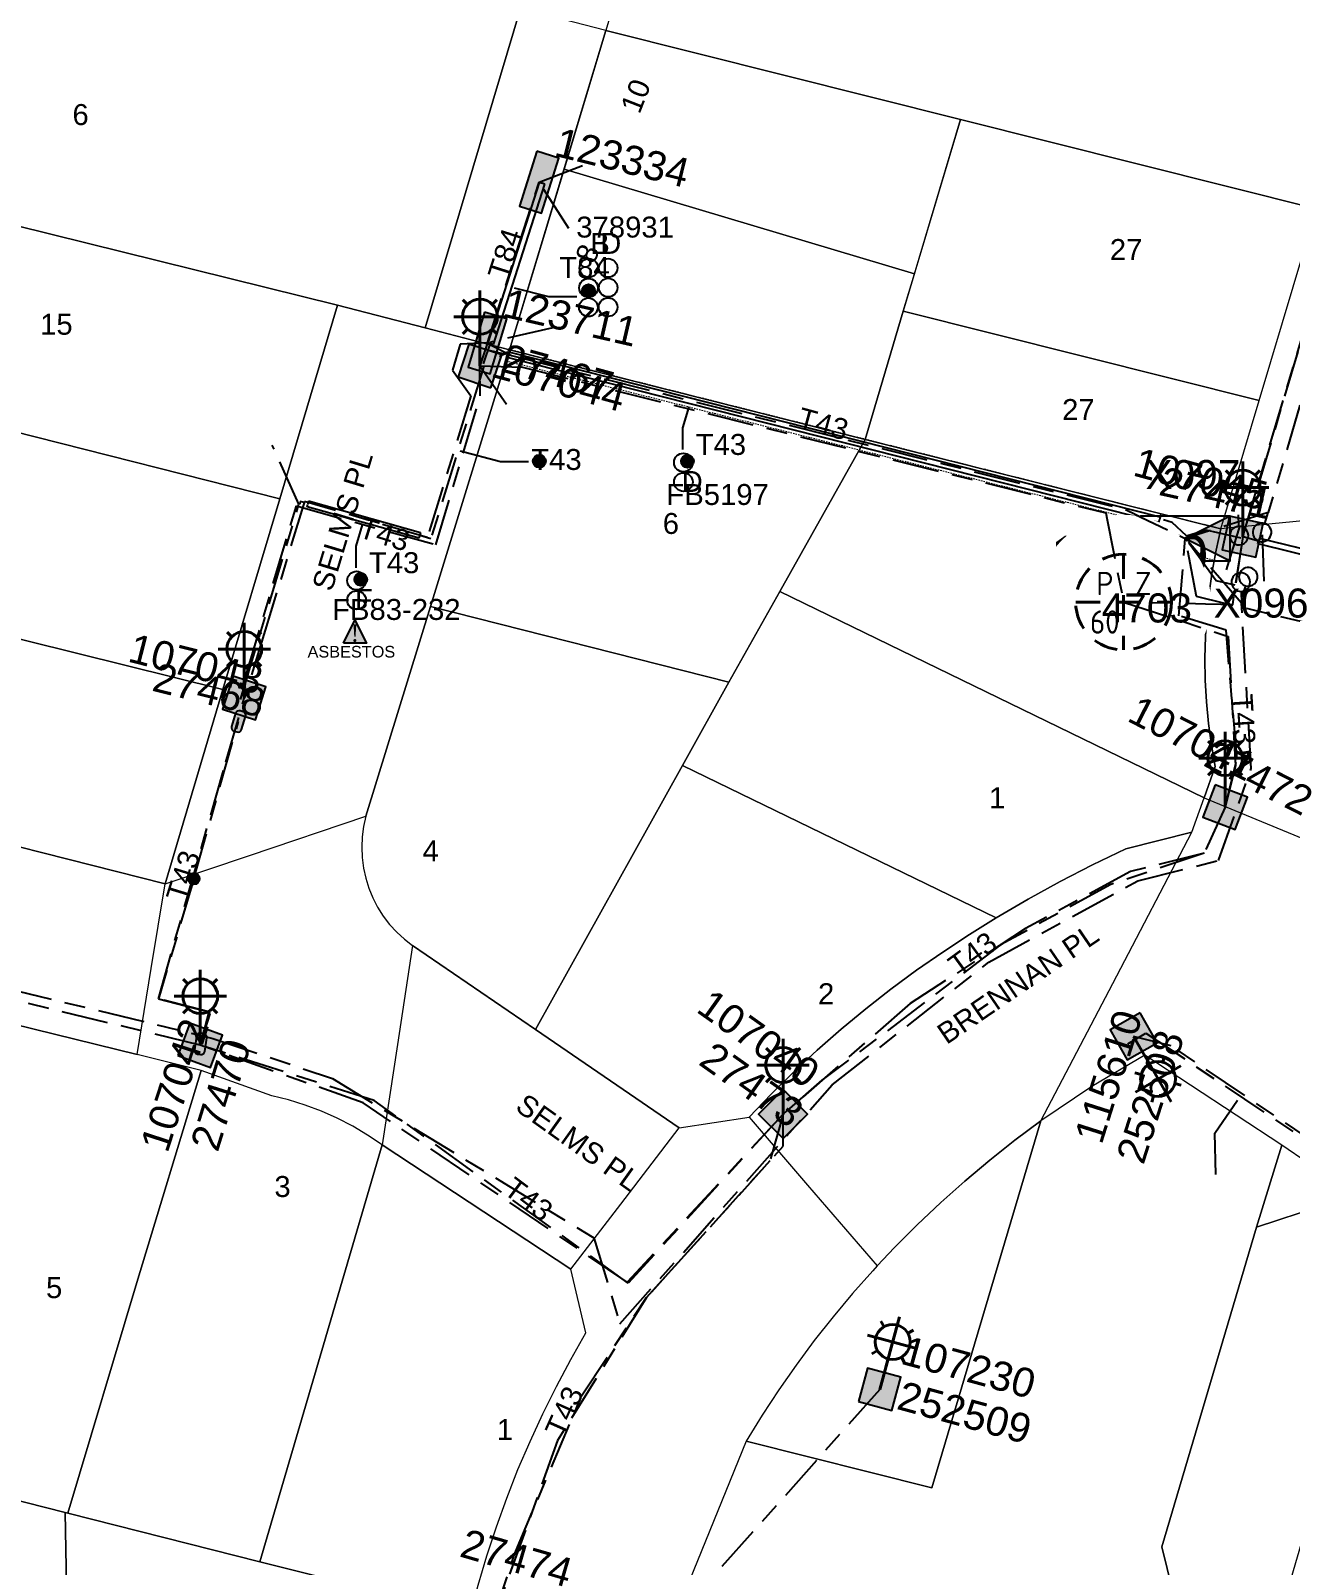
# Model space of a CAD drawing. Header units: metres. Extents: x 300457 to 302353, y 6232868 to 6234686.
# Drawn here: x 301670.9 to 301779.1, y 6233308.8 to 6233440.7 of the extents above; entities that cross this region are included whole.
import ezdxf
from ezdxf.enums import TextEntityAlignment as Align

# ---------------------------------------------------------------- set-up
doc = ezdxf.new("R2010")
doc.units = ezdxf.units.M
for name, pattern in [('Cable Exist UG', [8.2, 4, -1.2, 1.8, -1.2]), ('Dash', [5, 3, -2]), ('HIDDEN', [0.375, 0.25, -0.125]), ('HIDDEN2', [0.1875, 0.125, -0.0625])]:
    doc.linetypes.add(name, pattern=pattern)
doc.layers.get('0').update_dxf_attribs({"color": 6})
for name, color, linetype, lineweight in [('Cadastre Buildings_SP_EXT', 9, 'Continuous', 5), ('Cadastre Land Parcels_SP_EXT', 9, 'Continuous', 5), ('Cadastre Other Property_SP_EXT', 9, 'HIDDEN', 5), ('Cadastre Roads_SP_EXT', 9, 'Continuous', 5)]:
    doc.layers.add(name, color=color, linetype=linetype, lineweight=lineweight)
for name, color, linetype in [('Duct_SP_EXT', 7, 'Continuous'), ('Equip_HV_EXT', 7, 'Continuous'), ('Equip_SL_EXT', 7, 'Continuous'), ('Equip_SP_SL_EXT', 7, 'Continuous'), ('Mains_HV_EXT', 7, 'Continuous'), ('Mains_LV_EXT', 7, 'Continuous'), ('Mains_LV_SL_EXT', 7, 'Continuous'), ('Mains_SL_EXT', 7, 'Continuous'), ('Sub_SP_EXT', 7, 'Continuous'), ('SupportsUG_SP_LV_EXT', 7, 'Continuous'), ('SupportsUG_SP_LV_SL_EXT', 7, 'Continuous'), ('Trench_SP_EXT', 7, 'Continuous')]:
    doc.layers.add(name, color=color, linetype=linetype)
doc.styles.add('COLUMN_LABEL', font='arial.ttf')
doc.styles.add('iecARIAL', font='arial.ttf', dxfattribs={"height": 2})
doc.styles.add('iecNAME', font='times.ttf')
doc.styles.add('IESYMBOL1', font='isocp.shx')
doc.styles.add('POLE_LABEL', font='arial.ttf')
doc.styles.add('SLCP_LABEL', font='arial.ttf', dxfattribs={"height": 3.5})
doc.styles.get("Standard").update_dxf_attribs({"font": 'arial.ttf'})
doc.styles.add('SWITCH_LABEL', font='arial.ttf', dxfattribs={"height": 2.5})

# ---------------------------------------------------------------- blocks, each defined once
blk = doc.blocks.new('SUB_PADMOUNT_EXT')
for points in [[(0, 0), (-3.84, 1.92), (-3.84, -1.92)], [(0, 0), (3.84, 1.92), (3.84, -1.92)]]:
    blk.add_hatch(color=256).paths.add_polyline_path(points)
for p, q in [((3.84, 1.92), (-3.84, -1.92)), ((-3.84, 1.92), (3.84, -1.92))]:
    blk.add_line(p, q)
blk.add_lwpolyline([(-3.84, -1.92), (3.84, -1.92), (3.84, 1.92), (-3.84, 1.92)], close=True)
for tag, height, flags, p in [('ASSET_NUM', 3.5, 8, (2, 2)), ('STREET_CODE', 0.2, 9, (1.5, 0)), ('CONSTRUCTED_VOLTAGE', 0.2, 9, (1.5, -0.2)), ('OPERATING_VOLTAGE', 0.2, 9, (1.5, -0.6)), ('ORIENTATION', 0.2, 9, (1.5, -0.8)), ('OWNED_BY', 0.2, 9, (1.5, -1)), ('OPERATED_BY', 0.2, 9, (1.5, -1.2)), ('NO_PHASES', 0.2, 9, (1.5, -0.4)), ('MAINTAINED_BY', 0.2, 9, (1.5, -1.4)), ('SECONDARY_VOLTAGE', 0.2, 9, (1.5, -1.6)), ('STATE', 0.2, 9, (1.5, -1.8)), ('SUBSTATION_TYPE', 0.2, 9, (1.5, -2.2)), ('PARENT', 0.2, 9, (1.5, -2)), ('USAGE', 0.2, 9, (1.5, -2.4)), ('LEGEND', 0.2, 9, (1.5, -2.6)), ('STREETNAME', 0.2, 9, (1.5, -3)), ('SUBURB', 0.2, 9, (1.5, -3.2)), ('Z', 0.2, 1, (1.5, -3.6)), ('LOCATION', 0.2, 9, (1.5, -2.8)), ('NOTES', 0.2, 9, (1.5, -3.4))]:
    blk.add_attdef(tag, text='', height=height, dxfattribs=dict(flags=flags)).set_placement(p, align=Align.MIDDLE_LEFT)
blk = doc.blocks.new('COLUMN_EXT')
blk.add_hatch(color=256).paths.add_polyline_path([(-1.49, 1.48), (-1.49, -1.49), (1.48, -1.49), (1.48, 1.48)])
blk.add_lwpolyline([(-1.49, -1.49), (1.48, -1.49), (1.48, 1.48), (-1.49, 1.48)], close=True)
for tag, height, style, flags, p in [('ASSET_NUM', 2.5, 'COLUMN_LABEL', 8, (2, 2)), ('STRUCTURE_PLANT_NUMBER', 0.2, 'POLE_LABEL', 9, (1.81, 0.03)), ('STREET_CODE', 0.2, 'COLUMN_LABEL', 9, (1.81, -0.2))]:
    blk.add_attdef(tag, text='', height=height, dxfattribs=dict(style=style, flags=flags)).set_placement(p, align=Align.MIDDLE_LEFT)
at = {"flags": 9}
for tag, p in [('COLUMN_TYPE', (1.81, -0.4)), ('OWNED_BY', (1.81, -0.6)), ('STATE', (1.81, -0.8)), ('USAGE', (1.81, -1)), ('LEGEND', (1.81, -1.2)), ('LOCATION', (1.81, -1.4)), ('STREETNAME', (1.81, -1.6)), ('SUBURB', (1.81, -1.8)), ('NOTES', (1.81, -2))]:
    blk.add_attdef(tag, text='', height=0.2, dxfattribs=at).set_placement(p, align=Align.MIDDLE_LEFT)
at = {"flags": 1}
blk.add_attdef('Z', (1.81, -2.35), '', height=0.2, dxfattribs=at)
blk = doc.blocks.new('PILLAR_EXT')
blk.add_hatch(color=256).paths.add_polyline_path([(-2.475, 0.99), (-2.475, -0.99), (2.475, -0.99), (2.475, 0.99)])
blk.add_lwpolyline([(-2.475, -0.99), (2.475, -0.99), (2.475, 0.99), (-2.475, 0.99)], close=True)
at = {"style": 'iecARIAL', "flags": 8}
blk.add_attdef('ASSET_NUM', (1.5, 3.5), '', height=2.5, dxfattribs=at)
for tag, p, flags in [('OWNED_BY', (0, -0.2), 9), ('STATE', (0, -0.4), 9), ('SUPPORT_TYPE', (0, -0.6), 9), ('USAGE', (0, -0.8), 9), ('LEGEND', (0, -1), 9), ('LOCATION', (0, -1.2), 9), ('NOTES', (0, -1.4), 9), ('STREETNAME', (0, -1.8), 9), ('SUBURB', (0, -2), 1), ('PARENT', (0, -1.6), 9)]:
    blk.add_attdef(tag, p, '', height=0.2, dxfattribs=dict(flags=flags))
blk = doc.blocks.new('DUCT_EXT')
blk.add_circle((0, 0.8), 0.8)
at = {"flags": 1}
blk.add_attdef('Z', (0, 0), '', height=0.2, dxfattribs=at)
at = {"flags": 9}
for tag, p in [('DUCT_CODE', (0, 0)), ('XSECT_TYPE', (0, -0.2)), ('STATE', (0, -0.6)), ('FB_REFERENCE', (0, -0.4)), ('NOTES', (0, -0.8))]:
    blk.add_attdef(tag, text='', height=0.2, dxfattribs=at).set_placement(p, align=Align.MIDDLE_LEFT)
blk = doc.blocks.new('SL_LANTERN_EXT')
at = {"lineweight": 40}
for p, q in [((-1.46, 5.68), (-1.06, 5.28)), ((0, 1.97), (0, 6.47)), ((1.46, 5.68), (1.06, 5.28)), ((-2.25, 4.22), (2.25, 4.22)), ((-1.46, 2.76), (-1.06, 3.16)), ((0, 0), (0, 2.72)), ((1.46, 2.76), (1.06, 3.16))]:
    blk.add_line(p, q, dxfattribs=at)
blk.add_circle((0, 4.22), 1.5, dxfattribs=at)
at = {"style": 'iecARIAL', "flags": 8}
blk.add_attdef('ASSET_NUM', (1.5, 1.5), '', height=2.5, dxfattribs=at)
for tag, p, height, flags in [('CONSTRUCTED_VOLTAGE', (0.98, -0.65), 0.2, 9), ('CONTROL_TYPE', (0.98, -0.85), 0.2, 9), ('LANTERN_PURPOSE', (0.98, -1.05), 0.2, 9), ('LANTERN_TYPE', (0.98, -1.25), 0.2, 9), ('NO_PHASES', (0.98, -1.45), 0.2, 9), ('LNUMBER', (2.18, -3.25), 2.5, 8), ('OPERATING_VOLTAGE', (0.98, -1.65), 0.2, 9), ('ORIENTATION', (0.98, -1.85), 0.2, 9), ('OWNED_BY', (0.98, -2.05), 0.2, 9), ('STATE', (0.98, -2.25), 0.2, 9), ('USAGE', (0.98, -2.45), 0.2, 9), ('CEXIST', (0.98, -2.65), 0.2, 9), ('CNEW', (0.98, -2.85), 0.2, 9), ('CNUMBER', (0.98, -3.05), 0.2, 9), ('CREMOVE', (0.98, -3.25), 0.2, 9), ('CREPLACE', (0.98, -3.45), 0.2, 9), ('LKINGHEIGHT', (0.98, -3.65), 0.2, 9), ('LBRACKET', (0.98, -3.85), 0.2, 9), ('LBRACKETVOCAB', (0.98, -4.05), 0.2, 9), ('LCATEGORY', (0.98, -4.25), 0.2, 9), ('LCHARGE1', (0.98, -4.45), 0.2, 9), ('LCHARGE1PERCENT', (0.98, -4.65), 0.2, 9), ('LCHARGE2', (0.98, -4.85), 0.2, 9), ('LCHARGE2PERCENT', (0.98, -5.05), 0.2, 9), ('LCHARGE3', (0.98, -5.25), 0.2, 9), ('LCHARGE3PERCENT', (0.98, -5.45), 0.2, 9), ('LEXIST', (0.98, -5.65), 0.2, 9), ('LLAMP', (0.98, -5.85), 0.2, 9), ('LLAMPVOCAB', (0.98, -6.05), 0.2, 9), ('LMAST', (0.98, -6.25), 0.2, 9), ('LMASTVOCAB', (0.98, -6.45), 0.2, 9), ('LNEW', (0.98, -6.65), 0.2, 9), ('LANTNUMBER', (0.98, -6.85), 0.2, 9), ('LOUTREACH', (0.98, -7.25), 0.2, 9), ('LOUTREACHVOCAB', (0.98, -7.45), 0.2, 9), ('LRATECODE', (0.98, -7.65), 0.2, 9), ('LREMOVE', (0.98, -7.85), 0.2, 9), ('LREPLACE', (0.98, -8.05), 0.2, 9), ('STREETNAME', (0.98, -9.25), 0.2, 9), ('LTYPE', (0.98, -8.25), 0.2, 9), ('LTYPEVOCAB', (0.98, -8.45), 0.2, 9), ('LEGEND', (0.98, -8.65), 0.2, 9), ('LOCATION', (0.98, -8.85), 0.2, 9), ('NOTES', (0.98, -9.05), 0.2, 9), ('SUBURB', (0.98, -9.45), 0.2, 1)]:
    blk.add_attdef(tag, p, '', height=height, dxfattribs=dict(flags=flags))
blk = doc.blocks.new('SL_STJ_EXT')
h = blk.add_hatch(color=256)
edge = h.paths.add_edge_path()
edge.add_ellipse((-0.59, 0.13), major_axis=(0.226, 0.226), ratio=1, start_angle=45, end_angle=135)
edge.add_line((-0.91, 0.13), (-0.91, -0.13))
edge.add_ellipse((-0.59, -0.13), major_axis=(0.226, 0.226), ratio=1, start_angle=135, end_angle=225)
edge.add_line((-0.59, -0.45), (0.59, -0.45))
edge.add_ellipse((0.59, -0.13), major_axis=(-0.226, 0.226), ratio=1, start_angle=135, end_angle=225)
edge.add_line((0.91, -0.13), (0.91, 0.13))
edge.add_ellipse((0.59, 0.13), major_axis=(-0.226, 0.226), ratio=1, start_angle=225, end_angle=315)
edge.add_line((0.59, 0.45), (-0.59, 0.45))
blk.add_lwpolyline([(-0.91, 0.13), (-0.91, -0.13, 0.414214), (-0.59, -0.45), (0.59, -0.45, 0.414214), (0.91, -0.13), (0.91, 0.13, 0.414214), (0.59, 0.45), (-0.59, 0.45, 0.414214)], format="xyb", close=True)
at = {"flags": 1}
blk.add_attdef('Z', (0, 0), '', height=0.2, dxfattribs=at)
at = {"flags": 9}
for tag, p in [('ORIENTATION', (0, 0)), ('USAGE', (0, -0.2)), ('LEGEND', (0, -0.4)), ('NOTES', (0, -0.6))]:
    blk.add_attdef(tag, text='', height=0.2, dxfattribs=at).set_placement(p, align=Align.MIDDLE_LEFT)
blk = doc.blocks.new('WARNING_FEATURE_EXT')
h = blk.add_hatch(color=2)
h.dxf.hatch_style = 1
h.paths.add_polyline_path([(0, 1.99), (-0.99, 0), (1, 0)])
at = {"color": 18, "true_color": 0x000000}
blk.add_lwpolyline([(-0.99, 0), (0, 1.99), (1, 0)], close=True, dxfattribs=at)
at = {"color": 18, "true_color": 0x000000, "insert": (0, 0.87), "char_height": 1.5, "attachment_point": 5, "line_spacing_factor": 1.5, "style": 'iecNAME'}
blk.add_mtext_dynamic_manual_height_columns('!', width=1.5, gutter_width=4, heights=[0], dxfattribs=at)
at = {"color": 2, "flags": 1}
for tag, p in [('STATE', (1.19, 2.01)), ('HAZMAT_ID', (1.19, 0.72))]:
    blk.add_attdef(tag, p, '', height=0.8, dxfattribs=at)
at = {"color": 2}
blk.add_attdef('WARNING_TYPE', text='', height=1, dxfattribs=at).set_placement((-4.07, -1.22), (4.88, -1.22), align=Align.ALIGNED)
at = {"color": 2, "flags": 1}
blk.add_attdef('WARNING_DESC', text='', height=0.8, dxfattribs=at).set_placement((1.19, -0.56), align=Align.MIDDLE_CENTER)
blk = doc.blocks.new('SWG_HOLEC_SU_EXT')
blk.add_line((1.8, -2), (5.8, -2))
for points in [[(1, 0), (0, 0)], [(6.6, 0), (7.6, 0)]]:
    blk.add_lwpolyline(points)
for points in [[(1.8, -0.8, 1), (1.8, 0.8, 1)], [(5.8, -0.8, 1), (5.8, 0.8, 1)]]:
    blk.add_lwpolyline(points, format="xyb", close=True)
at = {"style": 'SWITCH_LABEL', "flags": 8}
blk.add_attdef('ASSET_NUM', text='', height=2.5, rotation=179.9544, dxfattribs=at).set_placement((-2.4, 0), align=Align.MIDDLE_LEFT)
at = {"flags": 1}
blk.add_attdef('Z', (0, 0), '', height=0.2, dxfattribs=at)
at = {"flags": 9}
for tag, p in [('ACTUAL_STATUS', (0, -0.4)), ('CONSTRUCTED_VOLTAGE', (0, -0.6)), ('OPERATING_VOLTAGE', (0, -1)), ('ORIENTATION', (0, -1.2)), ('OWNED_BY', (0, -1.4)), ('NO_PHASES', (0, -0.8)), ('STATE', (0, -1.8)), ('SWITCH_TYPE', (0, -2)), ('STREETNAME', (0, -2.6)), ('PARENT', (0, -1.6)), ('USAGE', (0, -2.2)), ('LOCATION', (0, -2.4)), ('SUBURB', (0, -2.8)), ('NOTES', (0, -3))]:
    blk.add_attdef(tag, text='', height=0.2, dxfattribs=at).set_placement(p, align=Align.MIDDLE_LEFT)
at = {"style": 'SWITCH_LABEL', "flags": 9}
blk.add_attdef('STREET_CODE', text='', height=0.2, dxfattribs=at).set_placement((0, -0.2), align=Align.MIDDLE_LEFT)
blk = doc.blocks.new('CABLE_LARGE_EXT')
h = blk.add_hatch(color=256)
edge = h.paths.add_edge_path()
edge.add_arc((0, 0.55), 0.55, 0, 360)
blk.add_circle((0, 0.55), 0.55)
at = {"flags": 1}
blk.add_attdef('Z', (0, 0), '', height=0.2, dxfattribs=at)
at = {"flags": 9}
for tag, p in [('COND_CODE', (0, 0)), ('STATE', (0, -0.4)), ('XSECT_SIZE', (0, -0.6)), ('FB_REFERENCE', (0, -0.2)), ('NOTES', (0, -0.8))]:
    blk.add_attdef(tag, text='', height=0.2, dxfattribs=at).set_placement(p, align=Align.MIDDLE_LEFT)
blk = doc.blocks.new('SLCP_ZELL_EXT')
blk.add_wipeout([(-0.24, 7.5), (-0.71, 7.47), (-1.17, 7.41), (-1.64, 7.32), (-2.09, 7.21), (-2.54, 7.06), (-2.98, 6.89), (-3.41, 6.69), (-3.82, 6.46), (-4.22, 6.21), (-4.6, 5.93), (-4.96, 5.63), (-5.31, 5.31), (-5.63, 4.96), (-5.93, 4.6), (-6.21, 4.22), (-6.46, 3.82), (-6.69, 3.41), (-6.89, 2.98), (-7.06, 2.54), (-7.21, 2.09), (-7.32, 1.64), (-7.41, 1.17), (-7.47, 0.71), (-7.5, 0.24), (-7.5, -0.24), (-7.47, -0.71), (-7.41, -1.17), (-7.32, -1.64), (-7.21, -2.09), (-7.06, -2.54), (-6.89, -2.98), (-6.69, -3.41), (-6.46, -3.82), (-6.21, -4.22), (-5.93, -4.6), (-5.63, -4.96), (-5.31, -5.31), (-4.96, -5.63), (-4.6, -5.93), (-4.22, -6.21), (-3.82, -6.46), (-3.41, -6.69), (-2.98, -6.89), (-2.54, -7.06), (-2.09, -7.21), (-1.64, -7.32), (-1.17, -7.41), (-0.71, -7.47), (-0.24, -7.5), (0.24, -7.5), (0.71, -7.47), (1.17, -7.41), (1.64, -7.32), (2.09, -7.21), (2.54, -7.06), (2.98, -6.89), (3.41, -6.69), (3.82, -6.46), (4.22, -6.21), (4.6, -5.93), (4.96, -5.63), (5.31, -5.31), (5.63, -4.96), (5.93, -4.6), (6.21, -4.22), (6.46, -3.82), (6.69, -3.41), (6.89, -2.98), (7.06, -2.54), (7.21, -2.09), (7.32, -1.64), (7.41, -1.17), (7.47, -0.71), (7.5, -0.24), (7.5, 0.24), (7.47, 0.71), (7.41, 1.17), (7.32, 1.64), (7.21, 2.09), (7.06, 2.54), (6.89, 2.98), (6.69, 3.41), (6.46, 3.82), (6.21, 4.22), (5.93, 4.6), (5.63, 4.96), (5.31, 5.31), (4.96, 5.63), (4.6, 5.93), (4.22, 6.21), (3.82, 6.46), (3.41, 6.69), (2.98, 6.89), (2.54, 7.06), (2.09, 7.21), (1.64, 7.32), (1.17, 7.41), (0.71, 7.47), (0.24, 7.5)])
at = {"linetype": 'Dash', "lineweight": 40, "ltscale": 0.7}
for p, q in [((0, 4.11), (0, -4.11)), ((-4.11, 0), (4.11, 0))]:
    blk.add_line(p, q, dxfattribs=at)
blk.add_circle((0, 0), 4.11, dxfattribs=at)
at = {"lineweight": 40, "style": 'IESYMBOL1'}
for s, p in [('P', (-1.6, 0)), ('Z', (1.7, 0)), ('60', (-1.61, -3.31))]:
    blk.add_text(s, height=2, dxfattribs=at).set_placement(p, align=Align.BOTTOM_CENTER)
at = {"style": 'SLCP_LABEL'}
for tag, height, flags, p in [('ASSET_NUM', 2.5, 8, (2, 2)), ('STREET_CODE', 0.2, 9, (0, -0.2))]:
    blk.add_attdef(tag, text='', height=height, dxfattribs=dict(at, flags=flags)).set_placement(p, align=Align.MIDDLE_LEFT)
at = {"flags": 1}
blk.add_attdef('Z', (0, 0), '', height=0.2, dxfattribs=at)
at = {"flags": 9}
for tag, p in [('CONSTRUCTED_VOLTAGE', (0, -0.4)), ('CONTROL_TYPE', (0, -0.6)), ('OPERATING_VOLTAGE', (0, -1)), ('ORIENTATION', (0, -1.2)), ('OWNED_BY', (0, -1.4)), ('NO_PHASES', (0, -0.8)), ('STATE', (0, -2)), ('USAGE', (0, -1.6)), ('LOCATION', (0, -1.8)), ('NOTES', (0, -2.2))]:
    blk.add_attdef(tag, text='', height=0.2, dxfattribs=at).set_placement(p, align=Align.MIDDLE_LEFT)
blk = doc.blocks.new('CONNECTOR_NODE_EXT')
h = blk.add_hatch(color=256)
edge = h.paths.add_edge_path()
edge.add_arc((0, 0), 0.5, 0, 360)
blk.add_circle((0, 0), 0.5)
at = {"flags": 1}
blk.add_attdef('Z', (0, 0), '', height=0.2, dxfattribs=at)
at = {"flags": 9}
for tag, p in [('CONNECTOR_TYPE', (0, 0)), ('CONSTRUCTED_VOLTAGE', (0, -0.2)), ('OPERATING_VOLTAGE', (0, -0.6)), ('ORIENTATION', (0, -0.8)), ('SUBTYPE', (0, -1)), ('NO_PHASES', (0, -0.4)), ('USAGE', (0, -1.2)), ('NOTES', (0, -1.4))]:
    blk.add_attdef(tag, text='', height=0.2, dxfattribs=at).set_placement(p, align=Align.MIDDLE_LEFT)

msp = doc.modelspace()

# ---------------------------------------------------------------- linework, layer by layer
at = {"layer": 'Cadastre Buildings_SP_EXT', "linetype": 'Continuous'}
msp.add_lwpolyline([(301789.56, 6233452.87), (301728.49, 6233468.19), (301720.3, 6233440.66), (301750.77, 6233433.02), (301781.35, 6233425.35), (301789.56, 6233452.87)], close=True, dxfattribs=at)
at = {"layer": 'Cadastre Land Parcels_SP_EXT', "linetype": 'Continuous'}
for points in [[(301712.96, 6233442.56), (301644.5, 6233459.78), (301636.3, 6233432.27), (301651.07, 6233428.51), (301697.25, 6233417.07), (301704.77, 6233415.12), (301712.96, 6233442.56)], [(301720.3, 6233440.66), (301712.96, 6233442.56), (301704.77, 6233415.12), (301712.03, 6233413.23), (301720.3, 6233440.66)], [(301750.77, 6233433.02), (301720.3, 6233440.66), (301716.71, 6233428.75), (301746.82, 6233419.76), (301750.77, 6233433.02)], [(301745.86, 6233416.56), (301776.43, 6233408.87), (301781.35, 6233425.35), (301750.77, 6233433.02), (301745.86, 6233416.56)], [(301745.86, 6233416.56), (301746.82, 6233419.76), (301716.71, 6233428.75), (301712.03, 6233413.23), (301742.58, 6233405.53), (301745.86, 6233416.56)], [(301697.25, 6233417.07), (301651.07, 6233428.51), (301646.16, 6233412.11), (301692.29, 6233400.44), (301697.25, 6233417.07)], [(301742.58, 6233405.53), (301773.14, 6233397.84), (301776.43, 6233408.87), (301745.86, 6233416.56), (301742.58, 6233405.53)], [(301742.58, 6233405.53), (301712.03, 6233413.23), (301705.23, 6233391.18), (301730.87, 6233384.68), (301735.24, 6233392.45), (301742.58, 6233405.53)], [(301692.29, 6233400.44), (301646.16, 6233412.11), (301641.21, 6233395.51), (301687.4, 6233384.04), (301692.29, 6233400.44)], [(301773.14, 6233397.84), (301742.58, 6233405.53), (301735.24, 6233392.45), (301771.71, 6233374.72), (301772.66, 6233377.42), (301772.33, 6233379.26), (301772.08, 6233381.12), (301771.9, 6233382.98), (301771.8, 6233384.85), (301771.77, 6233386.72), (301771.81, 6233388.59), (301771.93, 6233390.46), (301772.13, 6233392.32), (301772.4, 6233394.17), (301772.74, 6233396.01), (301773.14, 6233397.84)], [(301687.4, 6233384.04), (301641.21, 6233395.51), (301636.29, 6233379.04), (301682.43, 6233367.35), (301687.4, 6233384.04)], [(301771.71, 6233374.72), (301735.24, 6233392.45), (301730.87, 6233384.68), (301726.9, 6233377.5), (301753.85, 6233364.42), (301756.58, 6233366.01), (301759.33, 6233367.53), (301762.12, 6233368.97), (301764.97, 6233370.35), (301770.66, 6233371.78), (301771.71, 6233374.72)], [(301730.87, 6233384.68), (301705.23, 6233391.18), (301699.68, 6233373.16), (301699.49, 6233372.28), (301699.36, 6233371.39), (301699.32, 6233370.49), (301699.36, 6233369.59), (301699.48, 6233368.7), (301699.67, 6233367.82), (301699.94, 6233366.96), (301700.28, 6233366.13), (301700.69, 6233365.33), (301701.17, 6233364.57), (301701.72, 6233363.86), (301702.33, 6233363.19), (301702.99, 6233362.58), (301703.7, 6233362.03), (301714.25, 6233354.83), (301726.9, 6233377.5), (301730.87, 6233384.68)], [(301753.85, 6233364.42), (301726.9, 6233377.5), (301714.25, 6233354.83), (301726.61, 6233346.37), (301732.6, 6233347.29), (301734.5, 6233349.26), (301736.45, 6233351.18), (301738.46, 6233353.05), (301740.52, 6233354.85), (301742.63, 6233356.6), (301744.79, 6233358.29), (301746.99, 6233359.91), (301749.24, 6233361.48), (301751.54, 6233362.98), (301753.85, 6233364.42)], [(301685.54, 6233351.31), (301680.02, 6233352.67), (301667.54, 6233355.75), (301656.17, 6233317.81), (301660.41, 6233316.73), (301673.84, 6233313.32), (301674.07, 6233313.27), (301680, 6233333.09), (301685.54, 6233351.31)], [(301770.8, 6233299.31), (301768.07, 6233310.36), (301776.21, 6233337.83), (301778.37, 6233344.88), (301766.61, 6233352.61), (301762.05, 6233349.92), (301757.67, 6233346.97), (301748.3, 6233315.43), (301732.35, 6233319.44), (301724.68, 6233300.57), (301752.47, 6233293.56), (301755.29, 6233303.22), (301770.8, 6233299.31)], [(301701.07, 6233344.91), (301699.83, 6233345.75), (301698.55, 6233346.51), (301697.22, 6233347.19), (301695.86, 6233347.8), (301694.46, 6233348.32), (301693.04, 6233348.77), (301691.59, 6233349.13), (301685.54, 6233351.31), (301680, 6233333.09), (301674.07, 6233313.27), (301690.56, 6233309.09), (301701.07, 6233344.91)], [(301757.67, 6233346.97), (301755.45, 6233345.31), (301753.28, 6233343.59), (301751.15, 6233341.8), (301749.08, 6233339.96), (301747.06, 6233338.05), (301745.1, 6233336.09), (301743.61, 6233334.5), (301743.23, 6233334.09), (301741.49, 6233332.14), (301739.82, 6233330.14), (301738.2, 6233328.09), (301736.64, 6233325.99), (301735.15, 6233323.85), (301733.72, 6233321.67), (301732.35, 6233319.44), (301748.3, 6233315.43), (301757.67, 6233346.97)], [(301717.29, 6233334.22), (301701.07, 6233344.91), (301690.56, 6233309.09), (301708.67, 6233304.55), (301709.34, 6233307.08), (301710.08, 6233309.6), (301710.9, 6233312.09), (301711.79, 6233314.56), (301712.75, 6233317), (301713.79, 6233319.42), (301714.89, 6233321.8), (301716.06, 6233324.15), (301717.29, 6233326.47), (301718.59, 6233328.75), (301717.29, 6233334.22)], [(301781.78, 6233339.67), (301781.47, 6233340.5), (301781.01, 6233341.92), (301780.64, 6233343.35), (301778.37, 6233344.88), (301776.21, 6233337.83), (301781.78, 6233339.67)], [(301786.28, 6233331.97), (301785.39, 6233333.15), (301784.44, 6233334.55), (301783.56, 6233336), (301782.76, 6233337.5), (301782.04, 6233339.04), (301781.78, 6233339.67), (301776.21, 6233337.83), (301768.07, 6233310.36), (301770.8, 6233299.31), (301776.35, 6233297.93), (301786.28, 6233331.97)], [(301674.07, 6233313.27), (301673.84, 6233313.32), (301674.16, 6233295.98), (301687.1, 6233292.73), (301703.9, 6233288.49), (301708.67, 6233304.55), (301690.56, 6233309.09), (301674.07, 6233313.27)]]:
    msp.add_lwpolyline(points, close=True, dxfattribs=at)
msp.add_lwpolyline([(301674.16, 6233295.98), (301673.84, 6233313.32), (301673.84, 6233313.32), (301660.41, 6233316.73), (301652.64, 6233289.8)], dxfattribs=at)
at = {"layer": 'Cadastre Other Property_SP_EXT', "linetype": 'HIDDEN2'}
for points in [[(301712.03, 6233413.24), (301711.73, 6233412.29), (301767.75, 6233398.16), (301767.99, 6233399.14), (301712.03, 6233413.24)], [(301767.99, 6233399.14), (301767.32, 6233396.47), (301772.58, 6233395.15), (301773.14, 6233397.85), (301767.99, 6233399.14)]]:
    msp.add_lwpolyline(points, close=True, dxfattribs=at)
at = {"layer": 'Cadastre Roads_SP_EXT', "linetype": 'Continuous'}
for points in [[(301704.77, 6233415.12), (301697.25, 6233417.07), (301692.29, 6233400.44), (301687.4, 6233384.04), (301682.43, 6233367.35), (301689.68, 6233369.79), (301699.68, 6233373.16), (301705.23, 6233391.18), (301712.03, 6233413.23), (301704.77, 6233415.12)], [(301682.43, 6233367.35), (301636.29, 6233379.04), (301634.13, 6233371.71), (301632.07, 6233364.47), (301649.65, 6233360.12), (301667.54, 6233355.75), (301680.02, 6233352.67), (301681.23, 6233360.06), (301682.43, 6233367.35)], [(301757.67, 6233346.97), (301763.85, 6233358.77), (301770.66, 6233371.78), (301764.97, 6233370.35), (301762.12, 6233368.97), (301759.33, 6233367.53), (301756.58, 6233366.01), (301753.85, 6233364.42), (301751.54, 6233362.98), (301749.24, 6233361.48), (301746.99, 6233359.91), (301744.79, 6233358.29), (301742.63, 6233356.6), (301740.52, 6233354.85), (301738.46, 6233353.05), (301736.45, 6233351.18), (301734.5, 6233349.26), (301732.6, 6233347.29), (301737.62, 6233341.45), (301743.61, 6233334.5), (301745.1, 6233336.09), (301747.06, 6233338.05), (301749.08, 6233339.96), (301751.15, 6233341.8), (301753.28, 6233343.59), (301755.45, 6233345.31), (301757.67, 6233346.97)], [(301714.25, 6233354.83), (301703.7, 6233362.03), (301702.4, 6233353.53), (301701.07, 6233344.91), (301717.29, 6233334.22), (301721.58, 6233339.82), (301726.61, 6233346.37), (301714.25, 6233354.83)]]:
    msp.add_lwpolyline(points, close=True, dxfattribs=at)
msp.add_lwpolyline([(301785.8, 6233399.08), (301773.14, 6233397.84), (301772.74, 6233396.01), (301772.4, 6233394.17), (301772.13, 6233392.32), (301771.93, 6233390.46), (301771.81, 6233388.59), (301771.77, 6233386.72), (301771.8, 6233384.85), (301771.9, 6233382.98), (301772.08, 6233381.12), (301772.33, 6233379.26), (301772.66, 6233377.42), (301771.71, 6233374.72), (301785.65, 6233368.98)], dxfattribs=at)
at = {"layer": 'Duct_SP_EXT'}
for p, q in [((301710.18, 6233413.83), (301714.61, 6233427.62)), ((301710.64, 6233413.68), (301715.07, 6233427.47)), ((301714.61, 6233427.62), (301714.84, 6233427.55)), ((301715.07, 6233427.47), (301714.84, 6233427.55)), ((301710.18, 6233413.83), (301710.41, 6233413.76)), ((301710.64, 6233413.68), (301710.41, 6233413.76)), ((301711.95, 6233413.03), (301711.89, 6233412.79)), ((301767.92, 6233398.85), (301711.95, 6233413.03)), ((301711.83, 6233412.56), (301711.89, 6233412.79)), ((301767.8, 6233398.38), (301711.83, 6233412.56)), ((301694.63, 6233399.75), (301694.69, 6233399.98)), ((301704.25, 6233397.05), (301694.63, 6233399.75)), ((301694.76, 6233400.22), (301694.69, 6233399.98)), ((301704.38, 6233397.51), (301694.76, 6233400.22)), ((301767.8, 6233398.38), (301767.86, 6233398.61)), ((301767.92, 6233398.85), (301767.86, 6233398.61)), ((301704.25, 6233397.05), (301704.31, 6233397.28)), ((301704.38, 6233397.51), (301704.31, 6233397.28)), ((301776.45, 6233397.06), (301776.39, 6233396.83)), ((301776.45, 6233397.06), (301789.73, 6233393.76)), ((301776.33, 6233396.59), (301776.39, 6233396.83)), ((301776.33, 6233396.59), (301789.61, 6233393.29))]:
    msp.add_line(p, q, dxfattribs=at)
for points in [[(301717.8, 6233417.79), (301715.39, 6233417.79), (301712.44, 6233418.52)], [(301726.92, 6233404.66), (301726.92, 6233406.52), (301727.47, 6233408.33)], [(301713.66, 6233403.6), (301711.26, 6233403.6), (301707.78, 6233404.52)], [(301698.85, 6233394.51), (301698.85, 6233396.37), (301699.39, 6233398.18)]]:
    msp.add_lwpolyline(points, dxfattribs=at)
at = {"layer": 'Duct_SP_EXT', "linetype": 'Continuous'}
msp.add_lwpolyline([(301772.71, 6233342.35), (301772.63, 6233345.91), (301774.57, 6233348.75)], dxfattribs=at)
at = {"layer": 'Mains_HV_EXT', "linetype": 'Cable Exist UG'}
msp.add_lwpolyline([(301805.37, 6233495), (301777.22, 6233399.26)], dxfattribs=at)
at = {"layer": 'Mains_LV_EXT', "linetype": 'Cable Exist UG'}
for points in [[(301791.47, 6233452.39), (301775.02, 6233397.17)], [(301710.12, 6233413.82), (301714.56, 6233427.64)], [(301710.12, 6233413.82), (301707.78, 6233413.71), (301707.13, 6233411.47), (301708.71, 6233409.27), (301704.95, 6233397.1), (301694.42, 6233400.2), (301691.02, 6233389.13), (301689.27, 6233383.41)], [(301685.45, 6233353.47), (301686.3, 6233356.16), (301686.2, 6233356.34), (301681.85, 6233357.47), (301687.66, 6233377.79), (301689.23, 6233383.29)], [(301773.51, 6233373.92), (301771.71, 6233369.97), (301763.68, 6233367.29), (301754.21, 6233362.09), (301738.86, 6233350.46), (301735.53, 6233347.55)], [(301685.45, 6233353.47), (301650.12, 6233362.07)], [(301735.53, 6233347.55), (301722.23, 6233333.03), (301700.39, 6233348.72), (301685.45, 6233353.47)], [(301712.42, 6233309.65), (301718.22, 6233323.33), (301723.79, 6233331.79), (301735.54, 6233344.8), (301735.53, 6233347.55)], [(301710.58, 6233303.99), (301712.42, 6233309.65)]]:
    msp.add_lwpolyline(points, dxfattribs=at)
at = {"layer": 'Mains_LV_SL_EXT', "linetype": 'Cable Exist UG'}
msp.add_lwpolyline([(301787.55, 6233333.33), (301784.34, 6233338.43), (301782, 6233344.56), (301768.86, 6233353.43), (301765.65, 6233354.23)], dxfattribs=at)
at = {"layer": 'Mains_SL_EXT', "linetype": 'Cable Exist UG'}
for points in [[(301775.02, 6233397.17), (301790.9, 6233450.56)], [(301710.12, 6233413.82), (301709.48, 6233411.86)], [(301689.23, 6233383.3), (301689.39, 6233385.3), (301693.71, 6233399.82), (301705.7, 6233396.48), (301709.5, 6233409.27), (301709.48, 6233411.86)], [(301684.9, 6233367.78), (301688.74, 6233381.3)], [(301773.51, 6233373.92), (301771.71, 6233369.97), (301765.37, 6233368.4), (301756.35, 6233363.49), (301746.45, 6233357.06), (301735.53, 6233347.55)], [(301684.9, 6233367.78), (301681.85, 6233357.47), (301686.2, 6233356.34), (301685.48, 6233353.59)], [(301735.53, 6233347.55), (301722.13, 6233333.1), (301699.45, 6233348.52), (301685.45, 6233353.47)], [(301735.53, 6233347.55), (301734.4, 6233343.53), (301723.79, 6233331.79), (301716.16, 6233319.51), (301710.58, 6233303.99)], [(301743.84, 6233323.9), (301722.31, 6233299.71)]]:
    msp.add_lwpolyline(points, dxfattribs=at)
at = {"layer": 'Trench_SP_EXT', "linetype": 'Cable Exist UG'}
for points in [[(301717.13, 6233423.65), (301714.56, 6233427.64), (301718.93, 6233429.32)], [(301715.75, 6233415.12), (301710.39, 6233413.89), (301709.77, 6233412.02)], [(301711.71, 6233412.83), (301710.17, 6233413.21)], [(301709.82, 6233411.83), (301705.26, 6233397), (301704.31, 6233397.28)], [(301709.48, 6233411.86), (301712.2, 6233407.94)], [(301688.92, 6233383.19), (301689.03, 6233383.55), (301693.92, 6233399.96), (301691.64, 6233405.04)], [(301694.48, 6233400.07), (301694.04, 6233400.2), (301694, 6233399.98)], [(301770.18, 6233397.24), (301768.95, 6233398.38), (301768.22, 6233398.62)], [(301770.18, 6233397.24), (301771.84, 6233397.77), (301774.86, 6233397.07)], [(301775.05, 6233397.19), (301776.39, 6233396.83)], [(301765.16, 6233353.59), (301766.71, 6233354.52), (301782.05, 6233344.24)]]:
    msp.add_lwpolyline(points, dxfattribs=at)

# ---------------------------------------------------------------- block references
at = {"layer": 'Duct_SP_EXT'}
for name, p in [('DUCT_EXT', (301718.84, 6233419.46)), ('DUCT_EXT', (301720.5, 6233419.47)), ('DUCT_EXT', (301718.81, 6233417.76)), ('CABLE_LARGE_EXT', (301718.81, 6233417.76)), ('DUCT_EXT', (301720.5, 6233417.78)), ('DUCT_EXT', (301718.8, 6233416.09)), ('DUCT_EXT', (301720.49, 6233416.1)), ('CABLE_LARGE_EXT', (301714.59, 6233403.11)), ('DUCT_EXT', (301726.96, 6233402.75)), ('CABLE_LARGE_EXT', (301727.31, 6233403.1)), ('DUCT_EXT', (301726.96, 6233401.07)), ('DUCT_EXT', (301698.88, 6233392.6)), ('CABLE_LARGE_EXT', (301699.24, 6233392.95)), ('DUCT_EXT', (301698.88, 6233390.92))]:
    msp.add_blockref(name, p, dxfattribs=at)
ref = msp.add_blockref('WARNING_FEATURE_EXT', (301698.74, 6233388.01), dxfattribs=at)
ref.add_attrib('WARNING_TYPE', 'ASBESTOS', (301694.67, 6233386.79), dxfattribs={"layer": '0', "color": 2, "height": 1})
at = {"layer": 'Equip_HV_EXT'}
ref = msp.add_blockref('SWG_HOLEC_SU_EXT', (301777.22, 6233399.26), dxfattribs=dict(at, rotation=252.685523362383))
ref.add_attrib('ASSET_NUM', 'X097', dxfattribs={"layer": '0', "height": 2.5, "style": 'SWITCH_LABEL'}).set_placement((301774.82, 6233400.51), align=Align.BOTTOM_RIGHT)
ref = msp.add_blockref('SWG_HOLEC_SU_EXT', (301774.92, 6233391.47), dxfattribs=dict(at, rotation=92.08120622387456))
ref.add_attrib('ASSET_NUM', 'X096', dxfattribs={"layer": '0', "height": 2.5, "style": 'SWITCH_LABEL'}).set_placement((301772.52, 6233392.72), align=Align.TOP_LEFT)
at = {"layer": 'Equip_SL_EXT'}
for p, rotation in [((301688.74, 6233381.3), 73.04839010622749), ((301685.48, 6233353.59), 261.3644052378913)]:
    msp.add_blockref('SL_STJ_EXT', p, dxfattribs=dict(at, rotation=rotation))
msp.add_blockref('CONNECTOR_NODE_EXT', (301684.9, 6233367.78), dxfattribs=at)
at = {"layer": 'Equip_SP_SL_EXT'}
ref = msp.add_blockref('SL_LANTERN_EXT', (301709.48, 6233411.86), dxfattribs=at)
ref.add_attrib('ASSET_NUM', '107044', dxfattribs={"layer": '0', "height": 2.5, "rotation": 344.7314, "style": 'iecARIAL'}).set_placement((301710.98, 6233413.36), align=Align.TOP_LEFT)
ref = msp.add_blockref('SL_LANTERN_EXT', (301775.02, 6233397.17), dxfattribs=at)
ref.add_attrib('ASSET_NUM', '107045', dxfattribs={"layer": '0', "height": 2.5, "rotation": 344.7479, "style": 'iecARIAL'}).set_placement((301776.52, 6233398.67), align=Align.BOTTOM_RIGHT)
ref = msp.add_blockref('SL_LANTERN_EXT', (301689.23, 6233383.3), dxfattribs=at)
ref.add_attrib('ASSET_NUM', '107043', dxfattribs={"layer": '0', "height": 2.5, "rotation": 345.7144, "style": 'iecARIAL'}).set_placement((301690.73, 6233384.8), align=Align.MIDDLE_RIGHT)
ref = msp.add_blockref('SL_LANTERN_EXT', (301773.51, 6233373.92), dxfattribs=at)
ref.add_attrib('ASSET_NUM', '107041', dxfattribs={"layer": '0', "height": 2.5, "rotation": 332.937, "style": 'iecARIAL'}).set_placement((301775.01, 6233375.42), align=Align.BOTTOM_RIGHT)
ref = msp.add_blockref('SL_LANTERN_EXT', (301685.45, 6233353.47), dxfattribs=at)
ref.add_attrib('ASSET_NUM', '107042', dxfattribs={"layer": '0', "height": 2.5, "rotation": 71.9749, "style": 'iecARIAL'}).set_placement((301686.95, 6233354.97), align=Align.BOTTOM_RIGHT)
ref = msp.add_blockref('SL_LANTERN_EXT', (301735.53, 6233347.55), dxfattribs=at)
ref.add_attrib('ASSET_NUM', '107040', dxfattribs={"layer": '0', "height": 2.5, "rotation": 324.6623, "style": 'iecARIAL'}).set_placement((301737.03, 6233349.05), align=Align.BOTTOM_RIGHT)
ref = msp.add_blockref('SL_LANTERN_EXT', (301765.65, 6233354.23), dxfattribs=dict(at, rotation=209.8744988820709))
ref.add_attrib('ASSET_NUM', '115610', dxfattribs={"layer": '0', "height": 2.5, "rotation": 72.3129, "style": 'iecARIAL'}).set_placement((301767.15, 6233355.73), align=Align.BOTTOM_RIGHT)
ref = msp.add_blockref('SL_LANTERN_EXT', (301743.84, 6233323.9), dxfattribs=dict(at, rotation=344.7693721473554))
ref.add_attrib('ASSET_NUM', '107230', dxfattribs={"layer": '0', "height": 2.5, "rotation": 344.7694, "style": 'iecARIAL'}).set_placement((301745.34, 6233325.4), align=Align.BOTTOM_LEFT)
at = {"layer": 'Sub_SP_EXT'}
ref = msp.add_blockref('SUB_PADMOUNT_EXT', (301770.09, 6233397.02), dxfattribs=at)
ref.add_attrib('ASSET_NUM', '13539', dxfattribs={"layer": '0', "height": 3.5}).set_placement((301772.09, 6233397.27), align=Align.TOP_RIGHT)
at = {"layer": 'SupportsUG_SP_LV_EXT'}
ref = msp.add_blockref('PILLAR_EXT', (301714.56, 6233427.64), dxfattribs=dict(at, rotation=252.4958525305525))
ref.add_attrib('ASSET_NUM', '123334', dxfattribs={"layer": '0', "height": 2.5, "rotation": 346.1851, "style": 'iecARIAL'}).set_placement((301716.06, 6233431.14), align=Align.MIDDLE_LEFT)
ref = msp.add_blockref('PILLAR_EXT', (301710.12, 6233413.82), dxfattribs=dict(at, rotation=253.2187052620559))
ref.add_attrib('ASSET_NUM', '123711', dxfattribs={"layer": '0', "height": 2.5, "rotation": 346.9945, "style": 'iecARIAL'}).set_placement((301711.62, 6233417.32), align=Align.MIDDLE_LEFT)
ref = msp.add_blockref('PILLAR_EXT', (301710.58, 6233303.99), dxfattribs=dict(at, rotation=252.3070710968467))
ref.add_attrib('ASSET_NUM', '27474', dxfattribs={"layer": '0', "height": 2.5, "rotation": 343.8166, "style": 'iecARIAL'}).set_placement((301712.08, 6233307.49), align=Align.BOTTOM_CENTER)
at = {"layer": 'SupportsUG_SP_LV_SL_EXT'}
ref = msp.add_blockref('COLUMN_EXT', (301709.48, 6233411.86), dxfattribs=dict(at, rotation=71.78188054194318))
ref.add_attrib('ASSET_NUM', '27467', dxfattribs={"layer": '0', "height": 2.5, "rotation": 344.7176, "style": 'COLUMN_LABEL'}).set_placement((301711.48, 6233412.61), align=Align.MIDDLE_LEFT)
ref = msp.add_blockref('COLUMN_EXT', (301775.02, 6233397.17), dxfattribs=dict(at, rotation=257.2997798507761))
ref.add_attrib('ASSET_NUM', '27471', dxfattribs={"layer": '0', "height": 2.5, "rotation": 347.336, "style": 'COLUMN_LABEL'}).set_placement((301777.02, 6233397.92), align=Align.BOTTOM_RIGHT)
ref = msp.add_blockref('COLUMN_EXT', (301689.23, 6233383.3), dxfattribs=dict(at, rotation=252.2514487178784))
ref.add_attrib('ASSET_NUM', '27468', dxfattribs={"layer": '0', "height": 2.5, "rotation": 346.0807, "style": 'COLUMN_LABEL'}).set_placement((301691.23, 6233384.05), align=Align.TOP_RIGHT)
ref = msp.add_blockref('COLUMN_EXT', (301773.51, 6233373.92), dxfattribs=dict(at, rotation=249.2577442383198))
ref.add_attrib('ASSET_NUM', '27472', dxfattribs={"layer": '0', "height": 2.5, "rotation": 332.937, "style": 'COLUMN_LABEL'}).set_placement((301775.51, 6233374.67), align=Align.BOTTOM_CENTER)
ref = msp.add_blockref('COLUMN_EXT', (301765.65, 6233354.23), dxfattribs=dict(at, rotation=209.8744988820709))
ref.add_attrib('ASSET_NUM', '252508', dxfattribs={"layer": '0', "height": 2.5, "rotation": 72.3129, "style": 'COLUMN_LABEL'}).set_placement((301767.65, 6233354.98), align=Align.TOP_RIGHT)
ref = msp.add_blockref('COLUMN_EXT', (301685.45, 6233353.47), dxfattribs=dict(at, rotation=339.6678196014877))
ref.add_attrib('ASSET_NUM', '27470', dxfattribs={"layer": '0', "height": 2.5, "rotation": 72.7053, "style": 'COLUMN_LABEL'}).set_placement((301687.45, 6233354.22), align=Align.TOP_RIGHT)
ref = msp.add_blockref('COLUMN_EXT', (301735.53, 6233347.55), dxfattribs=dict(at, rotation=224.8984435783329))
ref.add_attrib('ASSET_NUM', '27473', dxfattribs={"layer": '0', "height": 2.5, "rotation": 324.6623, "style": 'COLUMN_LABEL'}).set_placement((301737.53, 6233348.3), align=Align.TOP_RIGHT)
ref = msp.add_blockref('COLUMN_EXT', (301743.84, 6233323.9), dxfattribs=dict(at, rotation=344.7693721473554))
ref.add_attrib('ASSET_NUM', '252509', dxfattribs={"layer": '0', "height": 2.5, "rotation": 344.7694, "style": 'COLUMN_LABEL'}).set_placement((301745.84, 6233324.65), align=Align.TOP_LEFT)

# ---------------------------------------------------------------- texts
at = {"layer": 'Cadastre Land Parcels_SP_EXT'}
for s, rotation, p in [('10', 68.697, (301723.19, 6233433.42)), ('8', 68.8157, (301719.3, 6233420.54))]:
    msp.add_text(s, height=1.8, rotation=rotation, dxfattribs=at).set_placement(p)
for s, p in [('6', (301674.47, 6233432.55)), ('27', (301763.6, 6233420.95)), ('15', (301671.69, 6233414.53)), ('27', (301759.5, 6233407.2)), ('6', (301725.19, 6233397.41)), ('25', (301767.75, 6233388.3)), ('1', (301753.22, 6233373.84)), ('4', (301704.55, 6233369.28)), ('2', (301738.53, 6233357)), ('3', (301691.82, 6233340.43)), ('5', (301672.2, 6233331.74)), ('1', (301710.93, 6233319.55))]:
    msp.add_text(s, height=1.8, dxfattribs=at).set_placement(p)
at = {"layer": 'Cadastre Roads_SP_EXT'}
for s, rotation, p in [('SELMS PL', 73.141, (301696.75, 6233392.38)), ('BRENNAN PL', 34.3666, (301749.58, 6233353.48)), ('SELMS PL', 324.4672, (301712.41, 6233347.96))]:
    msp.add_text(s, height=1.8, rotation=rotation, dxfattribs=at).set_placement(p)
at = {"layer": 'Duct_SP_EXT'}
for s, p in [('378931', (301717.76, 6233422.88)), ('B', (301718.96, 6233421.46)), ('D', (301719.81, 6233421.48)), ('T84', (301716.3, 6233419.4)), ('T43', (301728.02, 6233404.2)), ('T43', (301713.89, 6233402.91)), ('D', (301726.81, 6233401.02)), ('FB5197', (301725.5, 6233399.9)), ('T43', (301699.94, 6233394.04)), ('FB83-232', (301696.78, 6233390.02)), ('F', (301698.73, 6233390.87))]:
    msp.add_text(s, height=1.8, dxfattribs=at).set_placement(p)
at = {"layer": 'Mains_LV_EXT'}
for s, rotation, p in [('T84', 72.1848, (301711.83, 6233419.15)), ('T43', 344.7523, (301736.65, 6233406.57)), ('T43', 342.5265, (301698.94, 6233397.17)), ('T43', 273.6866, (301774.06, 6233383.59)), ('T43', 72.9492, (301684.2, 6233365.7)), ('T43', 36.0517, (301750.58, 6233359.34)), ('T43', 323.173, (301711.39, 6233340.81)), ('T43', 65.9148, (301716.66, 6233319.66))]:
    msp.add_text(s, height=1.8, rotation=rotation, dxfattribs=at).set_placement(p)

# ---------------------------------------------------------------- next in the draw order: block references
at = {"layer": 'Equip_SL_EXT'}
ref = msp.add_blockref('SLCP_ZELL_EXT', (301764.78, 6233391.55), dxfattribs=at)
ref.add_attrib('ASSET_NUM', '4703', dxfattribs={"layer": '0', "height": 2.5, "style": 'SLCP_LABEL'}).set_placement((301766.78, 6233392.3), align=Align.TOP_CENTER)

# ---------------------------------------------------------------- next in the draw order: linework, layer by layer
at = {"layer": 'Mains_HV_EXT', "linetype": 'Cable Exist UG'}
for points in [[(301777.22, 6233399.26), (301770.09, 6233397.02)], [(301774.92, 6233391.47), (301770.09, 6233397.02)], [(301628.9, 6233368.06), (301686.53, 6233354.06), (301696.81, 6233350.61), (301719.27, 6233336.91), (301721.51, 6233329.54), (301739.75, 6233350.06), (301753.2, 6233360.61), (301766, 6233367.61), (301772.95, 6233369.35), (301775.74, 6233377.26), (301774.92, 6233391.47)]]:
    msp.add_lwpolyline(points, dxfattribs=at)
at = {"layer": 'Mains_LV_EXT', "linetype": 'Cable Exist UG'}
for points in [[(301710.17, 6233413.77), (301712.19, 6233412.73), (301764.94, 6233399.5), (301770.09, 6233397.02)], [(301773.51, 6233373.92), (301774.53, 6233378.06), (301773.59, 6233389.15), (301769.54, 6233390.38), (301770.09, 6233397.02)], [(301775.02, 6233397.17), (301774.38, 6233393.01), (301772.74, 6233393.37), (301770.09, 6233397.02)], [(301790.15, 6233387.47), (301771.04, 6233392.02), (301770.09, 6233397.02)]]:
    msp.add_lwpolyline(points, dxfattribs=at)
at = {"layer": 'Mains_SL_EXT', "linetype": 'Cable Exist UG'}
for points in [[(301709.48, 6233411.86), (301713.15, 6233411.73), (301763.26, 6233399.21), (301764.78, 6233391.55)], [(301775.02, 6233397.17), (301774.13, 6233391.32), (301764.78, 6233391.55)], [(301764.78, 6233391.55), (301773.78, 6233388.61), (301774.4, 6233377.52), (301773.51, 6233373.92)]]:
    msp.add_lwpolyline(points, dxfattribs=at)

doc.saveas('drawing.dxf')
